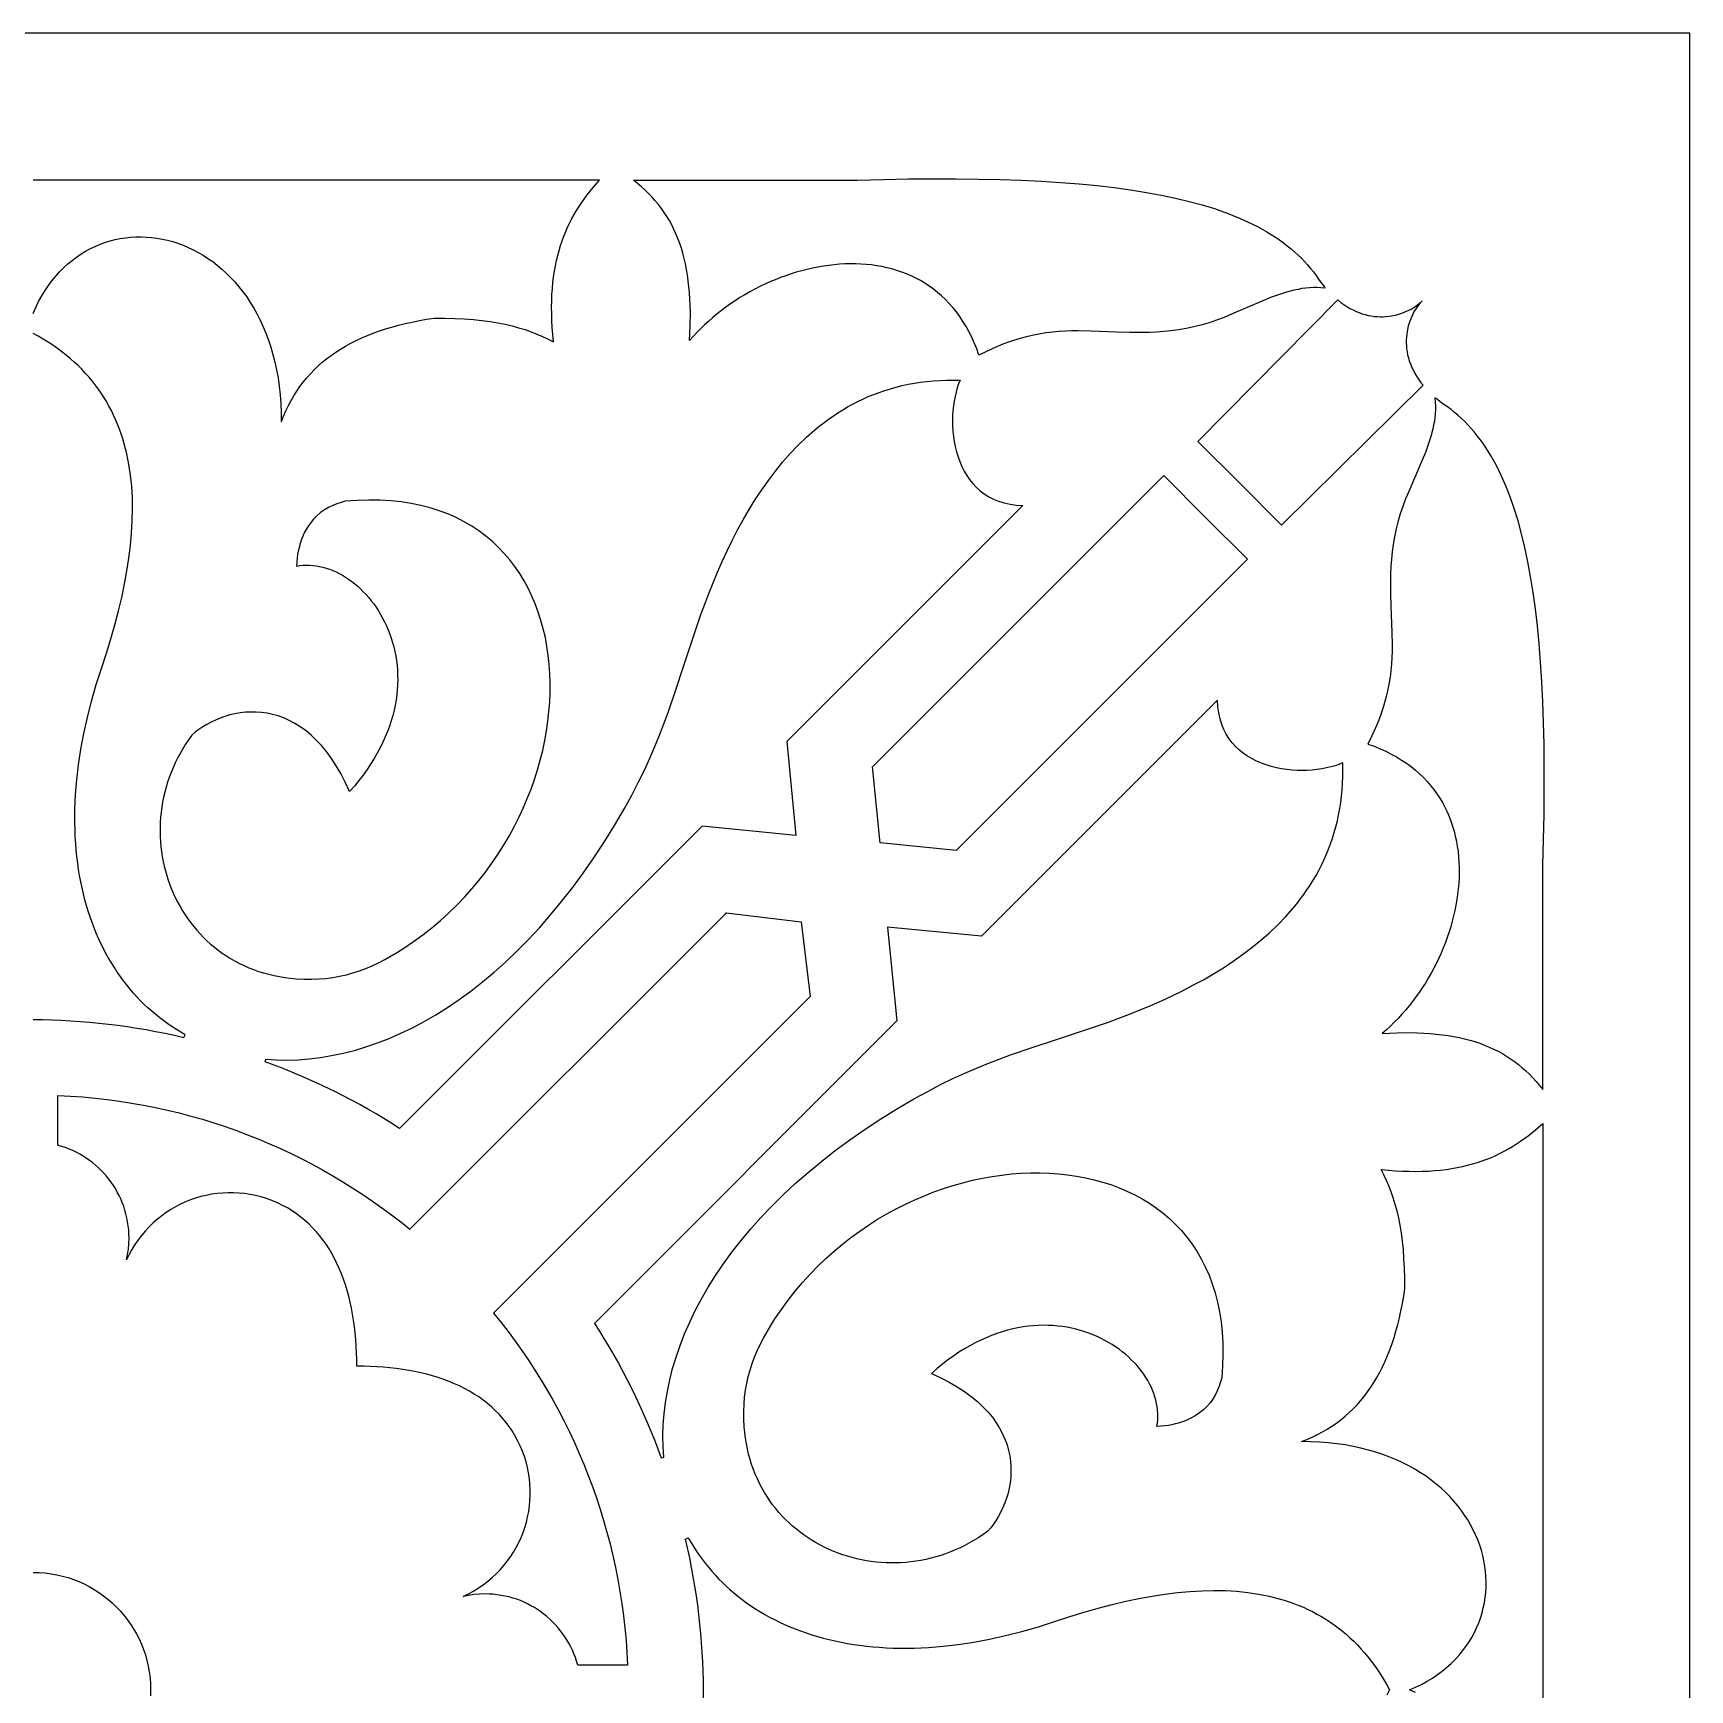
# Model space of a CAD drawing. Extents: x -86.7 to -36.7, y -118.9 to -68.9.
# Drawn here: x -61.72 to -36.72, y -93.87 to -68.87 of the extents above; entities that cross this region are included whole.
import ezdxf

# ---------------------------------------------------------------- set-up
doc = ezdxf.new("R2010")
doc.units = 0
doc.header["$MEASUREMENT"] = 0
doc.layers.add('LAYER_1', color=18, linetype='CONTINUOUS')

msp = doc.modelspace()

# ---------------------------------------------------------------- linework, layer by layer
at = {"layer": 'LAYER_1'}
for points in [[(-86.719, -118.871), (-36.719, -118.871), (-36.719, -68.871), (-86.719, -68.871)], [(-42.23, -72.719), (-42.286, -72.713), (-42.342, -72.71), (-42.399, -72.71), (-42.457, -72.713), (-42.515, -72.719), (-42.573, -72.727), (-42.632, -72.738), (-42.69, -72.751), (-42.808, -72.782), (-42.927, -72.82), (-43.046, -72.863), (-43.165, -72.911), (-43.402, -73.012), (-43.634, -73.114), (-43.749, -73.161), (-43.861, -73.204), (-43.972, -73.242), (-44.08, -73.273), (-44.202, -73.303), (-44.321, -73.327), (-44.436, -73.347), (-44.549, -73.362), (-44.659, -73.374), (-44.767, -73.382), (-44.872, -73.388), (-44.975, -73.39), (-45.177, -73.39), (-45.373, -73.383), (-45.757, -73.367), (-45.948, -73.364), (-46.044, -73.365), (-46.141, -73.368), (-46.239, -73.374), (-46.339, -73.383), (-46.439, -73.395), (-46.541, -73.412), (-46.646, -73.432), (-46.752, -73.458), (-46.861, -73.488), (-46.972, -73.524), (-47.086, -73.566), (-47.203, -73.614), (-47.323, -73.669), (-47.447, -73.731), (-47.481, -73.637), (-47.517, -73.546), (-47.556, -73.459), (-47.598, -73.376), (-47.642, -73.297), (-47.688, -73.221), (-47.736, -73.148), (-47.787, -73.079), (-47.84, -73.013), (-47.895, -72.951), (-47.952, -72.892), (-48.011, -72.836), (-48.071, -72.784), (-48.134, -72.734), (-48.198, -72.688), (-48.264, -72.645), (-48.331, -72.606), (-48.399, -72.569), (-48.469, -72.535), (-48.541, -72.504), (-48.613, -72.477), (-48.687, -72.452), (-48.761, -72.43), (-48.837, -72.411), (-48.914, -72.394), (-48.991, -72.381), (-49.069, -72.37), (-49.148, -72.362), (-49.228, -72.356), (-49.308, -72.353), (-49.388, -72.353), (-49.469, -72.355), (-49.551, -72.359), (-49.632, -72.366), (-49.714, -72.376), (-49.795, -72.387), (-49.877, -72.401), (-49.959, -72.418), (-50.04, -72.436), (-50.122, -72.457), (-50.203, -72.48), (-50.283, -72.505), (-50.363, -72.532), (-50.443, -72.561), (-50.522, -72.592), (-50.601, -72.625), (-50.678, -72.66), (-50.755, -72.697), (-50.831, -72.736), (-50.906, -72.777), (-50.98, -72.819), (-51.053, -72.863), (-51.125, -72.909), (-51.195, -72.956), (-51.264, -73.005), (-51.332, -73.056), (-51.398, -73.108), (-51.463, -73.162), (-51.525, -73.217), (-51.587, -73.273), (-51.646, -73.331), (-51.704, -73.39), (-51.759, -73.451), (-51.813, -73.512), (-51.804, -73.293), (-51.802, -73.084), (-51.805, -72.984), (-51.809, -72.886), (-51.815, -72.791), (-51.823, -72.699), (-51.833, -72.609), (-51.846, -72.521), (-51.86, -72.436), (-51.876, -72.353), (-51.895, -72.273), (-51.915, -72.194), (-51.938, -72.118), (-51.963, -72.044), (-51.99, -71.971), (-52.019, -71.901), (-52.05, -71.833), (-52.083, -71.766), (-52.119, -71.701), (-52.157, -71.638), (-52.197, -71.577), (-52.239, -71.517), (-52.284, -71.459), (-52.331, -71.402), (-52.38, -71.347), (-52.431, -71.293), (-52.485, -71.241), (-52.541, -71.189), (-52.6, -71.139), (-52.66, -71.091), (-49.28, -71.091), (-48.889, -71.08), (-48.511, -71.072), (-48.146, -71.069), (-47.793, -71.069), (-47.453, -71.073), (-47.125, -71.08), (-46.81, -71.091), (-46.506, -71.106), (-46.214, -71.124), (-45.933, -71.146), (-45.663, -71.172), (-45.405, -71.202), (-45.158, -71.236), (-44.921, -71.274), (-44.695, -71.315), (-44.48, -71.361), (-44.274, -71.41), (-44.079, -71.463), (-43.893, -71.52), (-43.717, -71.582), (-43.55, -71.647), (-43.393, -71.717), (-43.245, -71.79), (-43.105, -71.868), (-43.038, -71.908), (-42.974, -71.949), (-42.912, -71.992), (-42.852, -72.035), (-42.794, -72.08), (-42.738, -72.125), (-42.684, -72.172), (-42.632, -72.22), (-42.581, -72.268), (-42.533, -72.318), (-42.487, -72.369), (-42.443, -72.421), (-42.401, -72.474), (-42.36, -72.528), (-42.321, -72.583), (-42.284, -72.639), (-42.249, -72.68), (-42.232, -72.703), (-42.229, -72.713)], [(-42.032, -72.898), (-41.986, -72.935), (-41.94, -72.968), (-41.894, -72.998), (-41.848, -73.025), (-41.802, -73.049), (-41.755, -73.071), (-41.709, -73.089), (-41.663, -73.105), (-41.617, -73.119), (-41.572, -73.13), (-41.526, -73.139), (-41.481, -73.145), (-41.437, -73.149), (-41.393, -73.151), (-41.35, -73.151), (-41.307, -73.149), (-41.223, -73.139), (-41.143, -73.122), (-41.067, -73.099), (-40.994, -73.069), (-40.927, -73.035), (-40.864, -72.997), (-40.808, -72.954), (-40.757, -72.909), (-40.802, -72.96), (-40.845, -73.016), (-40.883, -73.079), (-40.917, -73.146), (-40.946, -73.219), (-40.97, -73.295), (-40.987, -73.375), (-40.997, -73.459), (-40.999, -73.502), (-40.999, -73.545), (-40.997, -73.589), (-40.993, -73.633), (-40.987, -73.678), (-40.978, -73.724), (-40.967, -73.769), (-40.953, -73.815), (-40.937, -73.861), (-40.919, -73.907), (-40.897, -73.954), (-40.873, -74), (-40.846, -74.046), (-40.816, -74.092), (-40.783, -74.138), (-40.746, -74.184), (-42.88, -76.295), (-43.512, -75.664), (-44.143, -75.032)], [(-58.206, -84.354), (-58.046, -84.364), (-57.884, -84.367), (-57.719, -84.362), (-57.553, -84.35), (-57.385, -84.329), (-57.215, -84.301), (-57.043, -84.265), (-56.871, -84.221), (-56.697, -84.169), (-56.523, -84.109), (-56.347, -84.041), (-56.171, -83.964), (-55.995, -83.879), (-55.819, -83.786), (-55.642, -83.684), (-55.465, -83.573), (-55.289, -83.454), (-55.114, -83.326), (-54.938, -83.189), (-54.764, -83.043), (-54.591, -82.889), (-54.419, -82.725), (-54.248, -82.552), (-54.078, -82.37), (-53.911, -82.178), (-53.745, -81.977), (-53.581, -81.767), (-53.419, -81.547), (-53.26, -81.318), (-53.103, -81.079), (-52.949, -80.83), (-52.798, -80.571), (-52.687, -80.371), (-52.587, -80.179), (-52.496, -79.993), (-52.413, -79.813), (-52.337, -79.637), (-52.267, -79.464), (-52.201, -79.293), (-52.139, -79.123), (-52.022, -78.781), (-51.906, -78.427), (-51.782, -78.051), (-51.715, -77.853), (-51.642, -77.645), (-51.584, -77.486), (-51.522, -77.326), (-51.458, -77.165), (-51.391, -77.005), (-51.321, -76.844), (-51.247, -76.684), (-51.169, -76.526), (-51.088, -76.369), (-51.004, -76.214), (-50.915, -76.061), (-50.822, -75.911), (-50.725, -75.764), (-50.624, -75.62), (-50.519, -75.481), (-50.409, -75.346), (-50.295, -75.215), (-50.175, -75.09), (-50.051, -74.97), (-49.922, -74.857), (-49.856, -74.802), (-49.788, -74.75), (-49.719, -74.699), (-49.648, -74.649), (-49.576, -74.602), (-49.503, -74.556), (-49.429, -74.512), (-49.353, -74.471), (-49.276, -74.431), (-49.197, -74.393), (-49.117, -74.357), (-49.035, -74.324), (-48.952, -74.293), (-48.868, -74.264), (-48.782, -74.237), (-48.694, -74.212), (-48.605, -74.191), (-48.514, -74.171), (-48.422, -74.154), (-48.328, -74.14), (-48.233, -74.128), (-48.136, -74.119), (-48.037, -74.112), (-47.937, -74.109), (-47.835, -74.108), (-47.732, -74.11), (-47.754, -74.166), (-47.775, -74.226), (-47.792, -74.289), (-47.808, -74.355), (-47.821, -74.424), (-47.831, -74.496), (-47.839, -74.57), (-47.844, -74.645), (-47.845, -74.722), (-47.844, -74.799), (-47.839, -74.877), (-47.831, -74.956), (-47.82, -75.034), (-47.805, -75.111), (-47.786, -75.188), (-47.763, -75.264), (-47.737, -75.337), (-47.706, -75.409), (-47.671, -75.479), (-47.632, -75.545), (-47.589, -75.609), (-47.54, -75.669), (-47.488, -75.725), (-47.43, -75.777), (-47.368, -75.825), (-47.3, -75.867), (-47.228, -75.904), (-47.15, -75.936), (-47.067, -75.961), (-46.978, -75.98), (-46.884, -75.992), (-46.784, -75.998), (-50.346, -79.559), (-50.211, -80.979), (-51.624, -80.838), (-56.189, -85.401), (-56.306, -85.326), (-56.425, -85.252), (-56.545, -85.18), (-56.667, -85.109), (-56.79, -85.04), (-56.914, -84.973), (-57.04, -84.907), (-57.166, -84.843), (-57.423, -84.72), (-57.683, -84.604), (-57.948, -84.495), (-58.216, -84.393)], [(-40.567, -74.382), (-40.561, -74.438), (-40.558, -74.494), (-40.558, -74.551), (-40.561, -74.609), (-40.567, -74.667), (-40.575, -74.725), (-40.586, -74.784), (-40.599, -74.842), (-40.63, -74.96), (-40.668, -75.079), (-40.711, -75.198), (-40.759, -75.317), (-40.86, -75.554), (-40.961, -75.787), (-41.009, -75.901), (-41.052, -76.013), (-41.09, -76.124), (-41.121, -76.231), (-41.151, -76.354), (-41.175, -76.473), (-41.195, -76.588), (-41.21, -76.701), (-41.222, -76.811), (-41.23, -76.919), (-41.235, -77.024), (-41.238, -77.127), (-41.237, -77.329), (-41.231, -77.525), (-41.215, -77.909), (-41.212, -78.1), (-41.213, -78.196), (-41.216, -78.293), (-41.222, -78.391), (-41.231, -78.491), (-41.243, -78.591), (-41.26, -78.694), (-41.28, -78.798), (-41.306, -78.904), (-41.336, -79.013), (-41.372, -79.124), (-41.414, -79.238), (-41.462, -79.355), (-41.517, -79.476), (-41.579, -79.599), (-41.485, -79.633), (-41.395, -79.67), (-41.308, -79.709), (-41.225, -79.75), (-41.145, -79.794), (-41.069, -79.84), (-40.996, -79.889), (-40.927, -79.94), (-40.861, -79.993), (-40.799, -80.047), (-40.74, -80.104), (-40.684, -80.163), (-40.632, -80.224), (-40.582, -80.286), (-40.536, -80.35), (-40.494, -80.416), (-40.454, -80.483), (-40.417, -80.552), (-40.383, -80.622), (-40.353, -80.693), (-40.325, -80.765), (-40.3, -80.839), (-40.278, -80.914), (-40.259, -80.989), (-40.242, -81.066), (-40.229, -81.143), (-40.218, -81.222), (-40.21, -81.3), (-40.204, -81.38), (-40.201, -81.46), (-40.201, -81.541), (-40.203, -81.621), (-40.207, -81.703), (-40.214, -81.784), (-40.224, -81.866), (-40.235, -81.947), (-40.249, -82.029), (-40.266, -82.111), (-40.284, -82.192), (-40.305, -82.274), (-40.328, -82.355), (-40.353, -82.435), (-40.38, -82.516), (-40.409, -82.595), (-40.44, -82.674), (-40.473, -82.753), (-40.508, -82.83), (-40.545, -82.907), (-40.584, -82.983), (-40.625, -83.058), (-40.667, -83.132), (-40.711, -83.205), (-40.757, -83.277), (-40.804, -83.347), (-40.853, -83.416), (-40.904, -83.484), (-40.956, -83.55), (-41.01, -83.615), (-41.065, -83.677), (-41.121, -83.739), (-41.179, -83.798), (-41.238, -83.856), (-41.298, -83.911), (-41.36, -83.965), (-41.14, -83.956), (-40.932, -83.954), (-40.832, -83.956), (-40.734, -83.961), (-40.639, -83.967), (-40.547, -83.975), (-40.457, -83.985), (-40.369, -83.998), (-40.284, -84.012), (-40.201, -84.028), (-40.121, -84.047), (-40.042, -84.067), (-39.966, -84.09), (-39.891, -84.115), (-39.819, -84.142), (-39.749, -84.171), (-39.68, -84.202), (-39.614, -84.235), (-39.549, -84.271), (-39.486, -84.309), (-39.425, -84.349), (-39.365, -84.391), (-39.307, -84.436), (-39.25, -84.483), (-39.195, -84.532), (-39.141, -84.583), (-39.088, -84.637), (-39.037, -84.693), (-38.987, -84.752), (-38.938, -84.812), (-38.938, -81.433), (-38.928, -81.041), (-38.92, -80.663), (-38.917, -80.298), (-38.917, -79.946), (-38.92, -79.605), (-38.928, -79.278), (-38.939, -78.962), (-38.954, -78.658), (-38.972, -78.366), (-38.994, -78.085), (-39.02, -77.816), (-39.05, -77.557), (-39.084, -77.31), (-39.122, -77.073), (-39.163, -76.847), (-39.209, -76.632), (-39.258, -76.426), (-39.311, -76.231), (-39.369, -76.045), (-39.43, -75.869), (-39.495, -75.702), (-39.565, -75.545), (-39.638, -75.397), (-39.716, -75.257), (-39.756, -75.191), (-39.797, -75.126), (-39.84, -75.064), (-39.883, -75.004), (-39.928, -74.946), (-39.973, -74.89), (-40.02, -74.836), (-40.068, -74.784), (-40.116, -74.734), (-40.166, -74.686), (-40.217, -74.639), (-40.269, -74.595), (-40.322, -74.553), (-40.376, -74.512), (-40.431, -74.473), (-40.487, -74.437), (-40.528, -74.401), (-40.551, -74.384), (-40.56, -74.381)], [(-48.94, -81.092), (-49.053, -79.943), (-44.659, -75.548), (-44.027, -76.179), (-43.395, -76.81), (-47.791, -81.205)], [(-57.746, -76.914), (-57.696, -76.906), (-57.647, -76.901), (-57.597, -76.899), (-57.547, -76.9), (-57.497, -76.903), (-57.447, -76.909), (-57.397, -76.918), (-57.347, -76.93), (-57.297, -76.944), (-57.247, -76.961), (-57.198, -76.98), (-57.149, -77.002), (-57.1, -77.026), (-57.052, -77.052), (-57.005, -77.081), (-56.958, -77.112), (-56.912, -77.145), (-56.867, -77.181), (-56.822, -77.218), (-56.779, -77.258), (-56.737, -77.3), (-56.695, -77.343), (-56.655, -77.389), (-56.617, -77.436), (-56.579, -77.485), (-56.543, -77.536), (-56.509, -77.589), (-56.476, -77.643), (-56.445, -77.699), (-56.415, -77.757), (-56.387, -77.816), (-56.361, -77.877), (-56.337, -77.939), (-56.315, -78.003), (-56.295, -78.067), (-56.277, -78.134), (-56.261, -78.201), (-56.248, -78.27), (-56.237, -78.339), (-56.228, -78.41), (-56.222, -78.482), (-56.219, -78.555), (-56.218, -78.629), (-56.22, -78.704), (-56.225, -78.779), (-56.232, -78.856), (-56.243, -78.933), (-56.256, -79.011), (-56.273, -79.089), (-56.293, -79.169), (-56.316, -79.248), (-56.342, -79.329), (-56.372, -79.409), (-56.405, -79.491), (-56.442, -79.572), (-56.482, -79.654), (-56.526, -79.736), (-56.574, -79.819), (-56.626, -79.901), (-56.681, -79.984), (-56.741, -80.067), (-56.805, -80.15), (-56.872, -80.233), (-56.944, -80.315), (-57.009, -80.175), (-57.076, -80.046), (-57.146, -79.926), (-57.218, -79.815), (-57.292, -79.714), (-57.368, -79.622), (-57.446, -79.539), (-57.526, -79.464), (-57.606, -79.397), (-57.688, -79.338), (-57.771, -79.287), (-57.854, -79.243), (-57.938, -79.206), (-58.021, -79.175), (-58.105, -79.152), (-58.189, -79.134), (-58.272, -79.122), (-58.355, -79.116), (-58.437, -79.116), (-58.517, -79.12), (-58.597, -79.129), (-58.675, -79.143), (-58.751, -79.16), (-58.825, -79.182), (-58.897, -79.208), (-58.967, -79.237), (-59.035, -79.269), (-59.099, -79.303), (-59.161, -79.341), (-59.219, -79.38), (-59.274, -79.422), (-59.325, -79.465), (-59.373, -79.533), (-59.419, -79.601), (-59.462, -79.671), (-59.503, -79.741), (-59.54, -79.812), (-59.576, -79.884), (-59.608, -79.956), (-59.638, -80.029), (-59.665, -80.102), (-59.69, -80.176), (-59.713, -80.25), (-59.732, -80.325), (-59.75, -80.4), (-59.765, -80.475), (-59.777, -80.55), (-59.787, -80.625), (-59.795, -80.7), (-59.8, -80.776), (-59.802, -80.851), (-59.803, -80.926), (-59.801, -81), (-59.797, -81.075), (-59.79, -81.149), (-59.781, -81.223), (-59.77, -81.296), (-59.756, -81.369), (-59.741, -81.441), (-59.723, -81.512), (-59.703, -81.583), (-59.68, -81.653), (-59.656, -81.722), (-59.629, -81.79), (-59.601, -81.857), (-59.57, -81.924), (-59.537, -81.989), (-59.502, -82.053), (-59.465, -82.116), (-59.426, -82.178), (-59.384, -82.238), (-59.341, -82.297), (-59.296, -82.354), (-59.249, -82.41), (-59.2, -82.465), (-59.149, -82.518), (-59.096, -82.569), (-59.041, -82.618), (-58.984, -82.666), (-58.926, -82.711), (-58.865, -82.755), (-58.803, -82.797), (-58.739, -82.837), (-58.673, -82.875), (-58.606, -82.91), (-58.536, -82.943), (-58.465, -82.974), (-58.392, -83.003), (-58.318, -83.029), (-58.241, -83.053), (-58.164, -83.074), (-58.084, -83.093), (-58.003, -83.109), (-57.92, -83.122), (-57.836, -83.133), (-57.75, -83.14), (-57.633, -83.146), (-57.519, -83.147), (-57.409, -83.143), (-57.301, -83.135), (-57.196, -83.121), (-57.094, -83.103), (-56.993, -83.08), (-56.894, -83.053), (-56.796, -83.021), (-56.699, -82.985), (-56.603, -82.944), (-56.507, -82.899), (-56.412, -82.85), (-56.316, -82.797), (-56.22, -82.739), (-56.123, -82.678), (-55.978, -82.58), (-55.838, -82.477), (-55.703, -82.371), (-55.573, -82.261), (-55.447, -82.147), (-55.326, -82.03), (-55.211, -81.909), (-55.1, -81.786), (-54.994, -81.659), (-54.893, -81.53), (-54.797, -81.398), (-54.705, -81.264), (-54.619, -81.128), (-54.538, -80.99), (-54.461, -80.85), (-54.39, -80.709), (-54.324, -80.566), (-54.262, -80.423), (-54.206, -80.278), (-54.154, -80.132), (-54.108, -79.986), (-54.066, -79.84), (-54.03, -79.694), (-53.999, -79.547), (-53.972, -79.401), (-53.951, -79.255), (-53.935, -79.11), (-53.924, -78.965), (-53.918, -78.822), (-53.917, -78.68), (-53.922, -78.539), (-53.931, -78.4), (-53.946, -78.262), (-53.966, -78.127), (-53.99, -77.993), (-54.021, -77.862), (-54.056, -77.734), (-54.096, -77.608), (-54.142, -77.485), (-54.193, -77.366), (-54.249, -77.249), (-54.311, -77.136), (-54.377, -77.027), (-54.449, -76.922), (-54.526, -76.821), (-54.609, -76.724), (-54.697, -76.632), (-54.79, -76.544), (-54.888, -76.461), (-54.992, -76.384), (-55.101, -76.311), (-55.215, -76.244), (-55.335, -76.183), (-55.46, -76.127), (-55.591, -76.078), (-55.727, -76.035), (-55.868, -75.998), (-56.015, -75.968), (-56.167, -75.944), (-56.324, -75.928), (-56.487, -75.919), (-56.656, -75.917), (-56.83, -75.923), (-57.009, -75.936), (-57.072, -75.953), (-57.136, -75.973), (-57.199, -75.998), (-57.261, -76.029), (-57.322, -76.065), (-57.381, -76.106), (-57.437, -76.154), (-57.491, -76.208), (-57.54, -76.269), (-57.586, -76.337), (-57.627, -76.413), (-57.646, -76.453), (-57.663, -76.496), (-57.679, -76.541), (-57.694, -76.588), (-57.707, -76.636), (-57.718, -76.687), (-57.728, -76.741), (-57.735, -76.796), (-57.741, -76.854)], [(-52.201, -90.358), (-52.212, -90.198), (-52.215, -90.036), (-52.21, -89.871), (-52.197, -89.705), (-52.177, -89.537), (-52.149, -89.367), (-52.113, -89.195), (-52.069, -89.023), (-52.017, -88.849), (-51.957, -88.675), (-51.889, -88.499), (-51.812, -88.323), (-51.727, -88.147), (-51.634, -87.971), (-51.532, -87.794), (-51.421, -87.618), (-51.302, -87.441), (-51.174, -87.266), (-51.037, -87.09), (-50.891, -86.916), (-50.737, -86.743), (-50.573, -86.571), (-50.4, -86.4), (-50.218, -86.231), (-50.026, -86.063), (-49.825, -85.897), (-49.615, -85.733), (-49.395, -85.572), (-49.166, -85.412), (-48.927, -85.255), (-48.678, -85.101), (-48.419, -84.95), (-48.219, -84.84), (-48.026, -84.739), (-47.841, -84.648), (-47.661, -84.565), (-47.485, -84.489), (-47.312, -84.419), (-47.141, -84.353), (-46.971, -84.291), (-46.629, -84.174), (-46.275, -84.058), (-45.899, -83.934), (-45.701, -83.867), (-45.493, -83.794), (-45.334, -83.735), (-45.174, -83.674), (-45.013, -83.61), (-44.853, -83.543), (-44.692, -83.472), (-44.532, -83.399), (-44.374, -83.321), (-44.217, -83.24), (-44.061, -83.155), (-43.909, -83.067), (-43.759, -82.974), (-43.612, -82.877), (-43.468, -82.776), (-43.329, -82.671), (-43.194, -82.561), (-43.063, -82.447), (-42.938, -82.327), (-42.818, -82.203), (-42.705, -82.074), (-42.65, -82.008), (-42.598, -81.94), (-42.547, -81.871), (-42.497, -81.8), (-42.45, -81.729), (-42.404, -81.655), (-42.36, -81.581), (-42.318, -81.505), (-42.279, -81.428), (-42.241, -81.349), (-42.205, -81.269), (-42.172, -81.187), (-42.14, -81.104), (-42.111, -81.02), (-42.085, -80.934), (-42.06, -80.846), (-42.038, -80.757), (-42.019, -80.666), (-42.002, -80.574), (-41.987, -80.48), (-41.976, -80.385), (-41.966, -80.288), (-41.96, -80.189), (-41.956, -80.089), (-41.956, -79.987), (-41.958, -79.884), (-42.014, -79.906), (-42.073, -79.927), (-42.137, -79.944), (-42.203, -79.96), (-42.272, -79.973), (-42.344, -79.983), (-42.417, -79.991), (-42.493, -79.996), (-42.569, -79.997), (-42.647, -79.996), (-42.725, -79.991), (-42.803, -79.983), (-42.882, -79.972), (-42.959, -79.957), (-43.036, -79.938), (-43.111, -79.915), (-43.185, -79.889), (-43.257, -79.858), (-43.326, -79.823), (-43.393, -79.784), (-43.457, -79.741), (-43.517, -79.693), (-43.573, -79.64), (-43.625, -79.582), (-43.673, -79.52), (-43.715, -79.452), (-43.752, -79.38), (-43.784, -79.302), (-43.809, -79.219), (-43.828, -79.13), (-43.84, -79.036), (-43.845, -78.936), (-47.407, -82.498), (-48.827, -82.363), (-48.686, -83.776), (-53.25, -88.341), (-53.174, -88.458), (-53.1, -88.577), (-53.028, -88.698), (-52.957, -88.819), (-52.888, -88.942), (-52.821, -89.067), (-52.755, -89.192), (-52.691, -89.319), (-52.629, -89.446), (-52.568, -89.575), (-52.452, -89.836), (-52.343, -90.1), (-52.241, -90.368)], [(-56.837, -88.989), (-56.837, -88.886), (-56.84, -88.785), (-56.844, -88.684), (-56.851, -88.585), (-56.859, -88.487), (-56.87, -88.391), (-56.883, -88.295), (-56.898, -88.202), (-56.915, -88.11), (-56.935, -88.019), (-56.956, -87.93), (-56.98, -87.843), (-57.007, -87.758), (-57.035, -87.674), (-57.066, -87.593), (-57.099, -87.513), (-57.134, -87.436), (-57.172, -87.36), (-57.212, -87.287), (-57.254, -87.216), (-57.299, -87.147), (-57.347, -87.081), (-57.396, -87.017), (-57.448, -86.955), (-57.503, -86.897), (-57.56, -86.84), (-57.619, -86.787), (-57.681, -86.736), (-57.746, -86.687), (-57.813, -86.642), (-57.883, -86.6), (-57.955, -86.561), (-58.034, -86.522), (-58.115, -86.488), (-58.197, -86.458), (-58.279, -86.433), (-58.362, -86.412), (-58.445, -86.395), (-58.528, -86.383), (-58.612, -86.374), (-58.695, -86.37), (-58.779, -86.37), (-58.862, -86.374), (-58.944, -86.382), (-59.026, -86.393), (-59.107, -86.409), (-59.187, -86.428), (-59.267, -86.452), (-59.345, -86.479), (-59.421, -86.509), (-59.496, -86.544), (-59.57, -86.582), (-59.641, -86.623), (-59.711, -86.668), (-59.779, -86.717), (-59.844, -86.769), (-59.908, -86.824), (-59.968, -86.883), (-60.026, -86.945), (-60.081, -87.01), (-60.133, -87.078), (-60.183, -87.15), (-60.228, -87.225), (-60.271, -87.302), (-60.31, -87.384), (-60.293, -87.303), (-60.282, -87.221), (-60.274, -87.137), (-60.272, -87.053), (-60.273, -86.99), (-60.277, -86.928), (-60.284, -86.867), (-60.293, -86.807), (-60.304, -86.747), (-60.318, -86.689), (-60.334, -86.631), (-60.353, -86.574), (-60.374, -86.519), (-60.396, -86.464), (-60.422, -86.411), (-60.449, -86.359), (-60.478, -86.308), (-60.509, -86.259), (-60.542, -86.21), (-60.577, -86.164), (-60.614, -86.118), (-60.652, -86.075), (-60.692, -86.033), (-60.734, -85.992), (-60.778, -85.953), (-60.823, -85.916), (-60.869, -85.881), (-60.917, -85.848), (-60.966, -85.816), (-61.017, -85.787), (-61.069, -85.759), (-61.122, -85.734), (-61.176, -85.71), (-61.232, -85.689), (-61.288, -85.67), (-61.345, -85.654), (-61.345, -84.901), (-61.157, -84.911), (-60.97, -84.925), (-60.784, -84.942), (-60.6, -84.963), (-60.416, -84.988), (-60.233, -85.016), (-60.052, -85.048), (-59.872, -85.084), (-59.694, -85.123), (-59.516, -85.166), (-59.34, -85.212), (-59.166, -85.262), (-58.993, -85.315), (-58.821, -85.372), (-58.651, -85.432), (-58.483, -85.495), (-58.316, -85.561), (-58.151, -85.631), (-57.988, -85.704), (-57.826, -85.78), (-57.666, -85.859), (-57.508, -85.941), (-57.352, -86.026), (-57.198, -86.114), (-57.045, -86.205), (-56.895, -86.299), (-56.746, -86.396), (-56.6, -86.496), (-56.456, -86.598), (-56.313, -86.703), (-56.173, -86.811), (-56.036, -86.922), (-51.274, -82.159), (-51.259, -82.145), (-50.128, -82.28), (-49.993, -83.411), (-50.007, -83.426), (-54.77, -88.188), (-54.659, -88.326), (-54.551, -88.466), (-54.446, -88.608), (-54.344, -88.752), (-54.244, -88.898), (-54.147, -89.047), (-54.053, -89.197), (-53.962, -89.35), (-53.874, -89.504), (-53.789, -89.66), (-53.707, -89.818), (-53.628, -89.978), (-53.552, -90.14), (-53.479, -90.303), (-53.409, -90.468), (-53.343, -90.635), (-53.28, -90.803), (-53.22, -90.973), (-53.163, -91.145), (-53.11, -91.318), (-53.06, -91.492), (-53.014, -91.668), (-52.971, -91.846), (-52.932, -92.024), (-52.896, -92.204), (-52.864, -92.385), (-52.836, -92.568), (-52.811, -92.752), (-52.79, -92.936), (-52.772, -93.122), (-52.759, -93.309), (-52.749, -93.497), (-53.502, -93.497), (-53.518, -93.44), (-53.537, -93.384), (-53.558, -93.328), (-53.582, -93.274), (-53.607, -93.221), (-53.635, -93.169), (-53.664, -93.118), (-53.696, -93.069), (-53.729, -93.021), (-53.764, -92.975), (-53.801, -92.93), (-53.84, -92.886), (-53.881, -92.844), (-53.923, -92.804), (-53.966, -92.766), (-54.012, -92.729), (-54.058, -92.694), (-54.107, -92.661), (-54.156, -92.63), (-54.207, -92.601), (-54.259, -92.573), (-54.312, -92.548), (-54.367, -92.525), (-54.422, -92.505), (-54.479, -92.486), (-54.537, -92.47), (-54.595, -92.456), (-54.655, -92.445), (-54.715, -92.436), (-54.776, -92.429), (-54.838, -92.425), (-54.9, -92.424), (-54.985, -92.426), (-55.069, -92.434), (-55.151, -92.446), (-55.231, -92.462), (-55.15, -92.423), (-55.072, -92.38), (-54.998, -92.334), (-54.926, -92.285), (-54.858, -92.233), (-54.793, -92.178), (-54.731, -92.12), (-54.672, -92.059), (-54.617, -91.996), (-54.565, -91.931), (-54.516, -91.863), (-54.471, -91.793), (-54.43, -91.722), (-54.392, -91.648), (-54.357, -91.573), (-54.327, -91.497), (-54.3, -91.419), (-54.276, -91.339), (-54.257, -91.259), (-54.241, -91.178), (-54.23, -91.096), (-54.222, -91.014), (-54.218, -90.931), (-54.218, -90.848), (-54.222, -90.764), (-54.231, -90.681), (-54.243, -90.597), (-54.26, -90.514), (-54.281, -90.431), (-54.306, -90.349), (-54.336, -90.268), (-54.37, -90.187), (-54.409, -90.107), (-54.448, -90.035), (-54.49, -89.965), (-54.536, -89.898), (-54.584, -89.834), (-54.635, -89.772), (-54.688, -89.712), (-54.745, -89.655), (-54.803, -89.6), (-54.865, -89.548), (-54.929, -89.499), (-54.995, -89.451), (-55.064, -89.407), (-55.135, -89.364), (-55.208, -89.324), (-55.284, -89.286), (-55.361, -89.251), (-55.441, -89.218), (-55.522, -89.187), (-55.606, -89.159), (-55.691, -89.132), (-55.778, -89.108), (-55.867, -89.087), (-55.958, -89.067), (-56.05, -89.05), (-56.143, -89.035), (-56.239, -89.022), (-56.335, -89.011), (-56.433, -89.002), (-56.532, -88.996), (-56.633, -88.992), (-56.734, -88.989)], [(-44.762, -89.898), (-44.754, -89.849), (-44.749, -89.799), (-44.747, -89.749), (-44.748, -89.699), (-44.751, -89.649), (-44.758, -89.599), (-44.767, -89.549), (-44.778, -89.499), (-44.792, -89.449), (-44.809, -89.399), (-44.828, -89.35), (-44.85, -89.301), (-44.874, -89.252), (-44.9, -89.204), (-44.929, -89.157), (-44.96, -89.11), (-44.993, -89.064), (-45.029, -89.019), (-45.066, -88.974), (-45.106, -88.931), (-45.148, -88.889), (-45.191, -88.848), (-45.237, -88.808), (-45.284, -88.769), (-45.333, -88.731), (-45.384, -88.695), (-45.437, -88.661), (-45.491, -88.628), (-45.548, -88.597), (-45.605, -88.567), (-45.664, -88.539), (-45.725, -88.513), (-45.787, -88.489), (-45.851, -88.467), (-45.915, -88.447), (-45.982, -88.429), (-46.049, -88.414), (-46.118, -88.4), (-46.187, -88.389), (-46.258, -88.381), (-46.33, -88.375), (-46.403, -88.371), (-46.477, -88.37), (-46.552, -88.372), (-46.627, -88.377), (-46.704, -88.384), (-46.781, -88.395), (-46.859, -88.409), (-46.937, -88.425), (-47.016, -88.445), (-47.096, -88.468), (-47.177, -88.494), (-47.257, -88.524), (-47.338, -88.557), (-47.42, -88.594), (-47.502, -88.635), (-47.584, -88.679), (-47.667, -88.726), (-47.749, -88.778), (-47.832, -88.834), (-47.915, -88.893), (-47.998, -88.957), (-48.08, -89.024), (-48.163, -89.096), (-48.023, -89.161), (-47.894, -89.228), (-47.774, -89.298), (-47.663, -89.37), (-47.562, -89.444), (-47.47, -89.52), (-47.387, -89.598), (-47.312, -89.678), (-47.245, -89.758), (-47.186, -89.84), (-47.135, -89.923), (-47.091, -90.006), (-47.054, -90.09), (-47.023, -90.174), (-47, -90.257), (-46.982, -90.341), (-46.97, -90.424), (-46.964, -90.507), (-46.964, -90.589), (-46.968, -90.669), (-46.977, -90.749), (-46.991, -90.827), (-47.008, -90.903), (-47.03, -90.977), (-47.056, -91.049), (-47.085, -91.119), (-47.117, -91.186), (-47.151, -91.251), (-47.189, -91.312), (-47.228, -91.371), (-47.27, -91.425), (-47.313, -91.477), (-47.381, -91.525), (-47.449, -91.571), (-47.519, -91.614), (-47.589, -91.654), (-47.66, -91.692), (-47.732, -91.727), (-47.804, -91.76), (-47.877, -91.79), (-47.95, -91.817), (-48.024, -91.842), (-48.098, -91.865), (-48.173, -91.884), (-48.248, -91.902), (-48.323, -91.917), (-48.398, -91.929), (-48.473, -91.939), (-48.548, -91.947), (-48.624, -91.952), (-48.699, -91.954), (-48.774, -91.955), (-48.848, -91.953), (-48.923, -91.949), (-48.997, -91.942), (-49.071, -91.933), (-49.144, -91.922), (-49.217, -91.908), (-49.289, -91.893), (-49.36, -91.875), (-49.431, -91.855), (-49.501, -91.833), (-49.57, -91.808), (-49.638, -91.781), (-49.706, -91.753), (-49.772, -91.722), (-49.837, -91.689), (-49.901, -91.654), (-49.964, -91.617), (-50.026, -91.578), (-50.086, -91.536), (-50.145, -91.493), (-50.202, -91.448), (-50.258, -91.401), (-50.313, -91.352), (-50.366, -91.301), (-50.417, -91.248), (-50.466, -91.193), (-50.514, -91.136), (-50.56, -91.078), (-50.603, -91.017), (-50.645, -90.955), (-50.685, -90.891), (-50.723, -90.825), (-50.758, -90.757), (-50.791, -90.688), (-50.822, -90.617), (-50.851, -90.544), (-50.877, -90.47), (-50.901, -90.393), (-50.922, -90.315), (-50.941, -90.236), (-50.957, -90.155), (-50.97, -90.072), (-50.981, -89.988), (-50.988, -89.902), (-50.994, -89.785), (-50.995, -89.671), (-50.991, -89.561), (-50.983, -89.453), (-50.969, -89.348), (-50.951, -89.246), (-50.928, -89.145), (-50.901, -89.046), (-50.869, -88.948), (-50.833, -88.851), (-50.792, -88.755), (-50.747, -88.659), (-50.698, -88.564), (-50.645, -88.468), (-50.587, -88.372), (-50.526, -88.275), (-50.428, -88.13), (-50.325, -87.99), (-50.219, -87.855), (-50.109, -87.725), (-49.995, -87.599), (-49.878, -87.479), (-49.757, -87.363), (-49.634, -87.252), (-49.507, -87.146), (-49.378, -87.045), (-49.246, -86.949), (-49.112, -86.858), (-48.976, -86.771), (-48.838, -86.69), (-48.698, -86.614), (-48.557, -86.542), (-48.414, -86.476), (-48.271, -86.414), (-48.126, -86.358), (-47.981, -86.306), (-47.835, -86.26), (-47.688, -86.218), (-47.542, -86.182), (-47.395, -86.151), (-47.249, -86.124), (-47.103, -86.103), (-46.958, -86.087), (-46.814, -86.076), (-46.67, -86.07), (-46.528, -86.069), (-46.387, -86.074), (-46.248, -86.083), (-46.11, -86.098), (-45.975, -86.118), (-45.841, -86.143), (-45.71, -86.173), (-45.582, -86.208), (-45.456, -86.248), (-45.333, -86.294), (-45.214, -86.345), (-45.097, -86.401), (-44.984, -86.463), (-44.875, -86.529), (-44.77, -86.601), (-44.669, -86.678), (-44.572, -86.761), (-44.48, -86.849), (-44.392, -86.942), (-44.309, -87.04), (-44.232, -87.144), (-44.159, -87.253), (-44.092, -87.367), (-44.031, -87.487), (-43.975, -87.612), (-43.926, -87.743), (-43.883, -87.879), (-43.846, -88.02), (-43.816, -88.167), (-43.792, -88.319), (-43.776, -88.476), (-43.767, -88.639), (-43.765, -88.808), (-43.771, -88.982), (-43.784, -89.161), (-43.801, -89.225), (-43.821, -89.288), (-43.846, -89.351), (-43.877, -89.413), (-43.913, -89.474), (-43.954, -89.533), (-44.002, -89.589), (-44.056, -89.643), (-44.117, -89.692), (-44.185, -89.738), (-44.261, -89.779), (-44.301, -89.798), (-44.344, -89.815), (-44.389, -89.831), (-44.436, -89.846), (-44.485, -89.859), (-44.536, -89.87), (-44.589, -89.88), (-44.644, -89.887), (-44.702, -89.894)]]:
    msp.add_lwpolyline(points, close=True, dxfattribs=at)
for points in [[(-61.719, -73.103), (-61.679, -73.011), (-61.636, -72.922), (-61.589, -72.838), (-61.54, -72.757), (-61.489, -72.68), (-61.435, -72.607), (-61.379, -72.538), (-61.32, -72.473), (-61.259, -72.411), (-61.196, -72.354), (-61.132, -72.3), (-61.065, -72.25), (-60.997, -72.204), (-60.927, -72.162), (-60.856, -72.123), (-60.784, -72.089), (-60.71, -72.058), (-60.635, -72.031), (-60.559, -72.007), (-60.483, -71.988), (-60.405, -71.972), (-60.327, -71.96), (-60.248, -71.952), (-60.169, -71.947), (-60.09, -71.946), (-60.01, -71.949), (-59.931, -71.955), (-59.851, -71.966), (-59.771, -71.98), (-59.692, -71.997), (-59.613, -72.018), (-59.535, -72.043), (-59.457, -72.072), (-59.38, -72.104), (-59.304, -72.14), (-59.229, -72.18), (-59.155, -72.223), (-59.082, -72.27), (-59.01, -72.32), (-58.94, -72.374), (-58.871, -72.432), (-58.804, -72.493), (-58.739, -72.558), (-58.675, -72.626), (-58.614, -72.698), (-58.554, -72.773), (-58.497, -72.852), (-58.442, -72.935), (-58.39, -73.021), (-58.34, -73.111), (-58.292, -73.204), (-58.248, -73.301), (-58.206, -73.401), (-58.168, -73.504), (-58.133, -73.612), (-58.1, -73.722), (-58.072, -73.836), (-58.046, -73.954), (-58.024, -74.075), (-58.006, -74.199), (-57.992, -74.327), (-57.982, -74.459), (-57.976, -74.594), (-57.974, -74.732), (-57.973, -74.732), (-57.973, -74.732), (-57.94, -74.65), (-57.905, -74.57), (-57.868, -74.492), (-57.828, -74.417), (-57.786, -74.343), (-57.741, -74.273), (-57.694, -74.204), (-57.644, -74.138), (-57.591, -74.074), (-57.536, -74.012), (-57.479, -73.952), (-57.419, -73.894), (-57.356, -73.839), (-57.291, -73.786), (-57.223, -73.734), (-57.152, -73.685), (-57.079, -73.638), (-57.004, -73.593), (-56.926, -73.55), (-56.845, -73.51), (-56.761, -73.471), (-56.675, -73.434), (-56.587, -73.399), (-56.495, -73.366), (-56.401, -73.335), (-56.305, -73.306), (-56.205, -73.279), (-56.103, -73.254), (-55.999, -73.231), (-55.891, -73.209), (-55.781, -73.19), (-55.669, -73.172), (-55.508, -73.173), (-55.356, -73.178), (-55.213, -73.185), (-55.076, -73.195), (-54.947, -73.208), (-54.825, -73.224), (-54.708, -73.243), (-54.598, -73.265), (-54.493, -73.289), (-54.393, -73.316), (-54.297, -73.346), (-54.205, -73.378), (-54.116, -73.412), (-54.031, -73.449), (-53.948, -73.489), (-53.868, -73.531), (-53.878, -73.419), (-53.886, -73.312), (-53.891, -73.207), (-53.894, -73.105), (-53.895, -73.005), (-53.894, -72.909), (-53.89, -72.815), (-53.884, -72.724), (-53.876, -72.635), (-53.865, -72.549), (-53.853, -72.465), (-53.839, -72.384), (-53.822, -72.304), (-53.804, -72.227), (-53.784, -72.151), (-53.761, -72.078), (-53.737, -72.006), (-53.711, -71.936), (-53.683, -71.867), (-53.654, -71.801), (-53.623, -71.735), (-53.59, -71.671), (-53.555, -71.609), (-53.519, -71.547), (-53.441, -71.428), (-53.358, -71.313), (-53.269, -71.2), (-53.174, -71.091), (-55.669, -71.091), (-61.554, -71.091), (-61.719, -71.091)], [(-61.719, -83.757), (-61.578, -83.758), (-61.437, -83.761), (-61.295, -83.766), (-61.153, -83.774), (-61.011, -83.784), (-60.869, -83.795), (-60.726, -83.809), (-60.583, -83.825), (-60.441, -83.843), (-60.298, -83.863), (-60.156, -83.885), (-60.013, -83.909), (-59.871, -83.935), (-59.729, -83.963), (-59.587, -83.993), (-59.446, -84.026), (-59.425, -83.985), (-59.492, -83.947), (-59.557, -83.907), (-59.622, -83.866), (-59.685, -83.822), (-59.748, -83.777), (-59.809, -83.73), (-59.869, -83.682), (-59.928, -83.632), (-59.986, -83.58), (-60.043, -83.527), (-60.098, -83.472), (-60.152, -83.415), (-60.205, -83.356), (-60.257, -83.296), (-60.307, -83.235), (-60.356, -83.171), (-60.403, -83.107), (-60.45, -83.04), (-60.494, -82.972), (-60.538, -82.903), (-60.58, -82.832), (-60.62, -82.759), (-60.659, -82.685), (-60.696, -82.609), (-60.732, -82.532), (-60.766, -82.453), (-60.799, -82.373), (-60.83, -82.291), (-60.859, -82.208), (-60.887, -82.123), (-60.913, -82.037), (-60.938, -81.95), (-60.96, -81.861), (-60.981, -81.77), (-61, -81.678), (-61.018, -81.585), (-61.033, -81.491), (-61.047, -81.395), (-61.059, -81.297), (-61.069, -81.198), (-61.077, -81.098), (-61.083, -80.997), (-61.087, -80.894), (-61.089, -80.79), (-61.09, -80.685), (-61.088, -80.578), (-61.084, -80.47), (-61.078, -80.361), (-61.06, -80.138), (-61.033, -79.911), (-60.998, -79.678), (-60.954, -79.441), (-60.901, -79.199), (-60.838, -78.952), (-60.767, -78.701), (-60.685, -78.445), (-60.613, -78.226), (-60.547, -78.011), (-60.486, -77.799), (-60.432, -77.591), (-60.383, -77.386), (-60.341, -77.184), (-60.304, -76.986), (-60.274, -76.792), (-60.251, -76.602), (-60.233, -76.416), (-60.223, -76.233), (-60.219, -76.054), (-60.222, -75.88), (-60.232, -75.709), (-60.249, -75.543), (-60.274, -75.38), (-60.289, -75.301), (-60.305, -75.222), (-60.324, -75.145), (-60.344, -75.069), (-60.366, -74.993), (-60.39, -74.919), (-60.416, -74.846), (-60.444, -74.774), (-60.474, -74.703), (-60.506, -74.634), (-60.539, -74.565), (-60.575, -74.498), (-60.613, -74.432), (-60.652, -74.367), (-60.694, -74.303), (-60.738, -74.24), (-60.783, -74.179), (-60.831, -74.118), (-60.881, -74.059), (-60.932, -74.001), (-60.986, -73.944), (-61.042, -73.889), (-61.1, -73.835), (-61.16, -73.782), (-61.223, -73.73), (-61.287, -73.679), (-61.354, -73.63), (-61.422, -73.582), (-61.493, -73.535), (-61.566, -73.49), (-61.642, -73.446), (-61.719, -73.403)], [(-40.858, -93.912), (-40.951, -93.871), (-40.858, -93.831), (-40.77, -93.788), (-40.685, -93.741), (-40.605, -93.693), (-40.528, -93.641), (-40.455, -93.587), (-40.386, -93.531), (-40.321, -93.472), (-40.259, -93.411), (-40.202, -93.349), (-40.148, -93.284), (-40.098, -93.217), (-40.052, -93.149), (-40.01, -93.079), (-39.971, -93.008), (-39.937, -92.936), (-39.906, -92.862), (-39.879, -92.787), (-39.855, -92.711), (-39.836, -92.635), (-39.82, -92.557), (-39.808, -92.479), (-39.799, -92.4), (-39.795, -92.321), (-39.794, -92.242), (-39.797, -92.162), (-39.803, -92.083), (-39.813, -92.003), (-39.827, -91.923), (-39.845, -91.844), (-39.866, -91.765), (-39.891, -91.687), (-39.92, -91.609), (-39.952, -91.532), (-39.988, -91.456), (-40.028, -91.381), (-40.071, -91.307), (-40.118, -91.234), (-40.168, -91.162), (-40.222, -91.092), (-40.28, -91.023), (-40.341, -90.956), (-40.406, -90.89), (-40.474, -90.827), (-40.546, -90.765), (-40.621, -90.706), (-40.7, -90.649), (-40.783, -90.594), (-40.869, -90.541), (-40.959, -90.492), (-41.052, -90.444), (-41.148, -90.4), (-41.249, -90.358), (-41.352, -90.32), (-41.459, -90.284), (-41.57, -90.252), (-41.684, -90.223), (-41.802, -90.198), (-41.923, -90.176), (-42.047, -90.158), (-42.175, -90.144), (-42.307, -90.134), (-42.441, -90.127), (-42.58, -90.125), (-42.58, -90.125), (-42.58, -90.125), (-42.497, -90.092), (-42.417, -90.058), (-42.34, -90.02), (-42.264, -89.98), (-42.191, -89.938), (-42.121, -89.893), (-42.052, -89.846), (-41.986, -89.796), (-41.922, -89.743), (-41.86, -89.688), (-41.8, -89.631), (-41.742, -89.571), (-41.687, -89.508), (-41.634, -89.443), (-41.582, -89.375), (-41.533, -89.304), (-41.486, -89.231), (-41.441, -89.156), (-41.398, -89.078), (-41.357, -88.997), (-41.319, -88.913), (-41.282, -88.827), (-41.247, -88.739), (-41.214, -88.647), (-41.183, -88.553), (-41.154, -88.457), (-41.127, -88.357), (-41.102, -88.255), (-41.079, -88.151), (-41.057, -88.043), (-41.038, -87.933), (-41.02, -87.821), (-41.021, -87.66), (-41.026, -87.509), (-41.033, -87.365), (-41.043, -87.228), (-41.056, -87.099), (-41.072, -86.977), (-41.091, -86.861), (-41.113, -86.75), (-41.137, -86.645), (-41.164, -86.545), (-41.194, -86.449), (-41.226, -86.357), (-41.26, -86.268), (-41.297, -86.183), (-41.337, -86.1), (-41.378, -86.02), (-41.267, -86.03), (-41.159, -86.038), (-41.055, -86.043), (-40.953, -86.046), (-40.853, -86.047), (-40.757, -86.046), (-40.663, -86.042), (-40.572, -86.036), (-40.483, -86.028), (-40.397, -86.018), (-40.313, -86.005), (-40.231, -85.991), (-40.152, -85.974), (-40.074, -85.956), (-39.999, -85.936), (-39.925, -85.913), (-39.854, -85.889), (-39.784, -85.863), (-39.715, -85.836), (-39.648, -85.806), (-39.583, -85.775), (-39.519, -85.742), (-39.457, -85.707), (-39.395, -85.671), (-39.276, -85.594), (-39.16, -85.51), (-39.048, -85.421), (-38.938, -85.327), (-38.938, -87.821), (-38.938, -93.706), (-38.938, -93.871), (-38.938, -94.037)], [(-51.606, -94.012), (-51.605, -93.871), (-51.606, -93.73), (-51.609, -93.589), (-51.614, -93.447), (-51.622, -93.305), (-51.632, -93.163), (-51.643, -93.02), (-51.657, -92.878), (-51.673, -92.735), (-51.691, -92.593), (-51.711, -92.45), (-51.733, -92.308), (-51.757, -92.165), (-51.783, -92.023), (-51.811, -91.881), (-51.873, -91.598), (-51.833, -91.577), (-51.795, -91.644), (-51.755, -91.71), (-51.714, -91.774), (-51.67, -91.838), (-51.625, -91.9), (-51.578, -91.961), (-51.53, -92.022), (-51.48, -92.081), (-51.428, -92.138), (-51.375, -92.195), (-51.319, -92.251), (-51.263, -92.305), (-51.204, -92.358), (-51.144, -92.409), (-51.083, -92.459), (-51.019, -92.508), (-50.955, -92.556), (-50.888, -92.602), (-50.82, -92.647), (-50.751, -92.69), (-50.68, -92.732), (-50.607, -92.772), (-50.533, -92.811), (-50.457, -92.849), (-50.38, -92.884), (-50.301, -92.919), (-50.221, -92.951), (-50.139, -92.982), (-50.056, -93.012), (-49.971, -93.04), (-49.885, -93.066), (-49.798, -93.09), (-49.709, -93.113), (-49.618, -93.134), (-49.526, -93.153), (-49.433, -93.17), (-49.339, -93.186), (-49.243, -93.199), (-49.145, -93.211), (-49.046, -93.221), (-48.946, -93.229), (-48.845, -93.235), (-48.742, -93.24), (-48.638, -93.242), (-48.533, -93.242), (-48.426, -93.24), (-48.318, -93.236), (-48.208, -93.23), (-47.986, -93.212), (-47.759, -93.186), (-47.526, -93.15), (-47.289, -93.106), (-47.047, -93.053), (-46.8, -92.991), (-46.549, -92.919), (-46.293, -92.837), (-46.074, -92.765), (-45.859, -92.699), (-45.647, -92.638), (-45.438, -92.584), (-45.233, -92.535), (-45.032, -92.493), (-44.834, -92.456), (-44.64, -92.426), (-44.45, -92.403), (-44.264, -92.385), (-44.081, -92.375), (-43.902, -92.371), (-43.728, -92.374), (-43.557, -92.384), (-43.391, -92.401), (-43.228, -92.426), (-43.149, -92.441), (-43.07, -92.457), (-42.993, -92.476), (-42.916, -92.496), (-42.841, -92.518), (-42.767, -92.542), (-42.694, -92.568), (-42.622, -92.596), (-42.551, -92.626), (-42.482, -92.658), (-42.413, -92.691), (-42.346, -92.727), (-42.28, -92.765), (-42.215, -92.804), (-42.151, -92.846), (-42.088, -92.89), (-42.026, -92.935), (-41.966, -92.983), (-41.907, -93.033), (-41.849, -93.084), (-41.792, -93.138), (-41.737, -93.194), (-41.683, -93.252), (-41.63, -93.312), (-41.578, -93.375), (-41.527, -93.439), (-41.478, -93.506), (-41.43, -93.574), (-41.383, -93.645), (-41.338, -93.718), (-41.294, -93.794), (-41.251, -93.871), (-41.294, -93.949)], [(-61.719, -92.098), (-61.628, -92.101), (-61.538, -92.107), (-61.449, -92.119), (-61.362, -92.134), (-61.276, -92.154), (-61.192, -92.178), (-61.11, -92.206), (-61.029, -92.237), (-60.951, -92.273), (-60.874, -92.312), (-60.8, -92.355), (-60.728, -92.401), (-60.658, -92.45), (-60.591, -92.503), (-60.527, -92.559), (-60.465, -92.618), (-60.407, -92.679), (-60.351, -92.744), (-60.298, -92.811), (-60.249, -92.88), (-60.203, -92.952), (-60.16, -93.026), (-60.121, -93.103), (-60.085, -93.181), (-60.054, -93.262), (-60.026, -93.344), (-60.002, -93.428), (-59.982, -93.514), (-59.967, -93.601), (-59.955, -93.69), (-59.949, -93.78), (-59.946, -93.871), (-59.949, -93.963)]]:
    msp.add_lwpolyline(points, dxfattribs=at)

doc.saveas('drawing.dxf')
